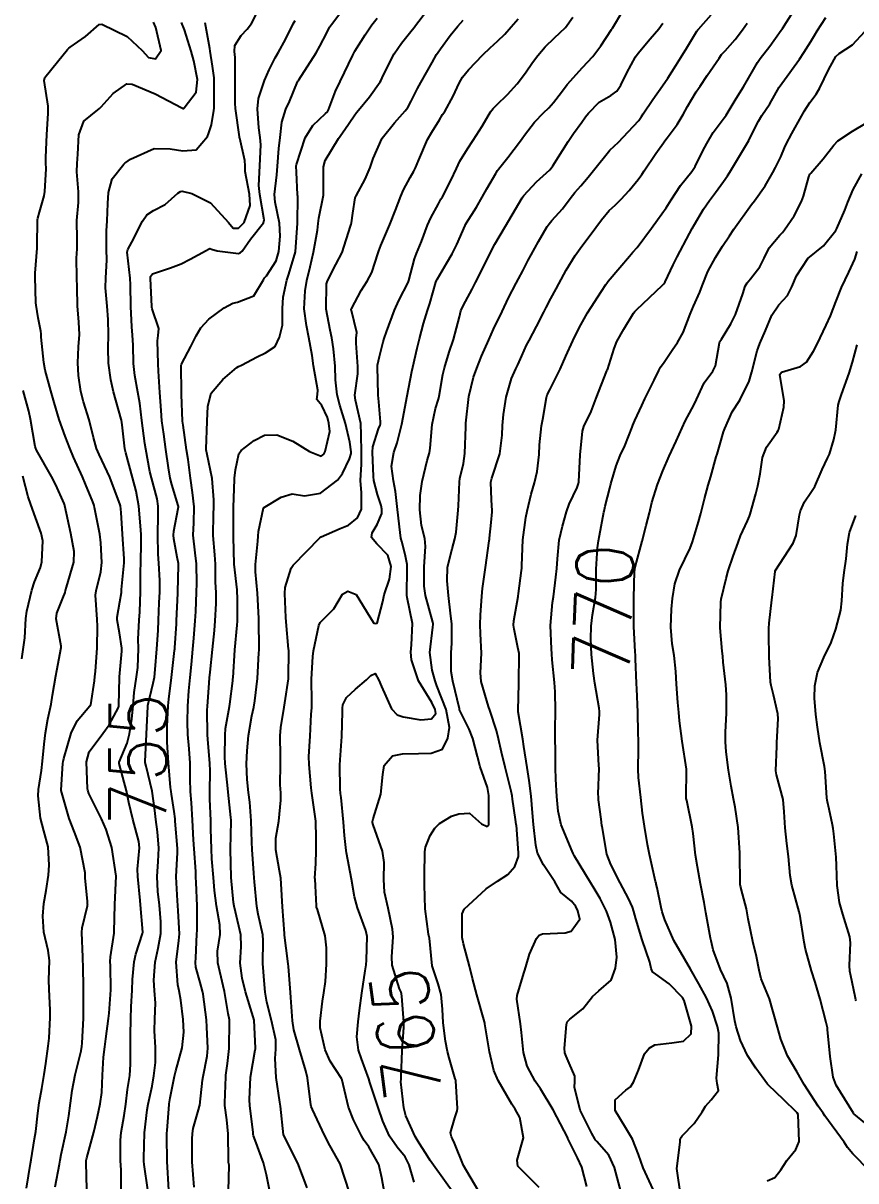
# Model space of a CAD drawing. Header units: metres. Extents: x 318500 to 325275, y 7408834 to 7428799.
# Drawn here: x 322863 to 322921.5, y 7421681.5 to 7421762.8 of the extents above; entities that cross this region are included whole.
import ezdxf
from ezdxf.enums import TextEntityAlignment as Align

# ---------------------------------------------------------------- set-up
doc = ezdxf.new("R2010")
doc.units = ezdxf.units.M
doc.header["$MEASUREMENT"] = 0
for name, color, linetype in [('Cotas', 45, 'Continuous'), ('Curvas de Nivel 1m', 11, 'Continuous'), ('Curvas de Nivel 5m', 15, 'Continuous'), ('Vias Primárias', 230, 'Continuous')]:
    doc.layers.add(name, color=color, linetype=linetype)
doc.styles.add('Style-STANDARD', font='STANDARD.shx')

msp = doc.modelspace()

# ---------------------------------------------------------------- linework, layer by layer
at = {"layer": 'Curvas de Nivel 1m', "flags": 128}
for points, elevation in [([(322874.994, 7421681.053), (322874.845, 7421682.826), (322874.855, 7421684.415), (322874.874, 7421684.826), (322874.926, 7421685.175), (322875.295, 7421686.485), (322875.37, 7421686.748), (322875.38, 7421686.819), (322875.583, 7421688.561), (322875.623, 7421688.817), (322875.915, 7421690.244), (322875.961, 7421690.814), (322875.892, 7421692.295), (322875.848, 7421692.815), (322875.626, 7421694.599), (322875.584, 7421694.818), (322875.416, 7421695.434), (322875.112, 7421696.51), (322875.077, 7421696.825), (322875.098, 7421697.162), (322875.188, 7421698.824), (322875.193, 7421699.096), (322875.206, 7421700.824), (322875.132, 7421702.451), (322875.119, 7421702.826), (322875.107, 7421703.235), (322874.98, 7421704.828), (322874.934, 7421705.444), (322874.87, 7421706.831), (322874.801, 7421708.05), (322874.735, 7421708.833), (322874.702, 7421709.735), (322874.706, 7421710.834), (322874.637, 7421711.837), (322874.552, 7421712.836), (322874.517, 7421713.702), (322874.541, 7421714.837), (322874.615, 7421715.907), (322874.699, 7421716.84), (322874.795, 7421717.754), (322874.903, 7421718.838), (322874.967, 7421719.602), (322875.061, 7421720.837), (322875.101, 7421721.496), (322875.152, 7421722.836), (322875.171, 7421723.451), (322875.145, 7421724.837), (322875.05, 7421725.599), (322874.926, 7421726.839), (322874.979, 7421727.702), (322875.001, 7421728.839), (322874.88, 7421729.83), (322874.745, 7421730.841), (322874.575, 7421732.169), (322874.459, 7421732.845), (322874.21, 7421734.573), (322874.183, 7421734.848), (322874.092, 7421736.715), (322874.09, 7421736.849), (322874.083, 7421738.755), (322874.107, 7421738.849), (322874.76, 7421740.091), (322875.14, 7421740.839), (322875.458, 7421741.403), (322876.032, 7421742.006), (322877.088, 7421742.814), (322877.702, 7421743.148), (322878.046, 7421743.211), (322879.188, 7421743.648), (322879.854, 7421744.773), (322879.938, 7421744.906), (322880.074, 7421745.058), (322880.74, 7421746.114), (322880.932, 7421746.762), (322881.031, 7421747.841), (322880.985, 7421748.761), (322880.676, 7421750.231), (322880.627, 7421750.765), (322880.786, 7421752.148), (322880.833, 7421752.763), (322880.948, 7421754.006), (322881.022, 7421754.762), (322881.138, 7421755.839), (322881.434, 7421756.758), (322881.686, 7421757.307), (322882.259, 7421758.684), (322882.281, 7421758.729), (322882.292, 7421758.75), (322882.339, 7421758.827), (322883.554, 7421760.731), (322883.821, 7421761.193), (322884.301, 7421762.128), (322884.504, 7421762.52), (322884.634, 7421762.715), (322885.355, 7421763.674)], 758), ([(322890.444, 7421681.41), (322890.102, 7421682.627), (322889.808, 7421683.184), (322889.262, 7421683.87), (322888.712, 7421684.646), (322888.253, 7421685.683), (322887.927, 7421686.654), (322887.326, 7421688.416), (322887.249, 7421688.661), (322886.749, 7421690.074), (322886.531, 7421690.672), (322886.425, 7421691.613), (322886.511, 7421692.673), (322886.599, 7421693.465), (322886.762, 7421694.67), (322887.014, 7421696.254), (322887.076, 7421696.665), (322887.106, 7421696.994), (322887.133, 7421698.665), (322887.051, 7421699.081), (322886.468, 7421700.675), (322886.26, 7421701.441), (322886.04, 7421702.682), (322885.685, 7421704.54), (322885.659, 7421704.689), (322885.556, 7421705.755), (322885.473, 7421706.691), (322885.315, 7421708.422), (322885.281, 7421708.695), (322885.25, 7421709.04), (322885.224, 7421710.696), (322885.245, 7421711.077), (322885.367, 7421712.694), (322885.419, 7421714.445), (322885.412, 7421714.694), (322885.428, 7421714.94), (322885.681, 7421715.433), (322886.335, 7421716.039), (322887.094, 7421716.676), (322887.397, 7421716.981), (322887.707, 7421717.121), (322887.965, 7421716.666), (322888.139, 7421716.218), (322888.86, 7421714.652), (322889.253, 7421714.234), (322889.664, 7421714.082), (322890.919, 7421713.878), (322891.663, 7421713.95), (322891.958, 7421714.316), (322891.925, 7421714.607), (322891.677, 7421715.096), (322890.738, 7421716.624), (322890.259, 7421718.095), (322890.202, 7421718.633), (322890.247, 7421719.144), (322890.338, 7421720.631), (322889.948, 7421722.467), (322889.922, 7421722.638), (322889.946, 7421724.5), (322889.954, 7421724.638), (322889.948, 7421724.775), (322889.818, 7421725.486), (322889.578, 7421726.394), (322889.506, 7421726.645), (322889.459, 7421727.023), (322889.285, 7421728.649), (322889.124, 7421729.903), (322888.984, 7421730.653), (322888.853, 7421731.698), (322889.021, 7421732.653), (322889.249, 7421733.321), (322889.587, 7421734.645), (322889.96, 7421736.64), (322890.292, 7421738.329), (322890.354, 7421738.635), (322890.665, 7421739.975), (322890.829, 7421740.628), (322891.108, 7421741.701), (322891.392, 7421742.62), (322891.548, 7421743.117), (322891.972, 7421744.611), (322891.996, 7421744.686), (322892.074, 7421744.847), (322892.728, 7421745.966), (322893.103, 7421746.6), (322893.439, 7421747.264), (322894.017, 7421748.591), (322894.051, 7421748.661), (322894.123, 7421748.775), (322894.827, 7421749.892), (322895.228, 7421750.574), (322895.559, 7421751.169), (322896.175, 7421752.25), (322896.293, 7421752.444), (322896.373, 7421752.557), (322897.021, 7421753.38), (322897.919, 7421754.534), (322898.037, 7421754.698), (322898.206, 7421754.943), (322898.889, 7421755.854), (322899.527, 7421756.517), (322899.894, 7421756.854), (322900.241, 7421757.229), (322900.787, 7421757.967), (322901.185, 7421758.496), (322902.272, 7421759.692), (322902.994, 7421760.469), (322903.548, 7421761.204), (322904.309, 7421762.352), (322904.345, 7421762.414), (322904.371, 7421762.449), (322905.101, 7421763.676)], 764), ([(322865.222, 7421681.081), (322865.522, 7421682.68), (322865.571, 7421682.955), (322865.651, 7421683.351), (322865.997, 7421684.949), (322866.176, 7421686.057), (322866.295, 7421686.945), (322866.418, 7421687.839), (322866.622, 7421688.941), (322867.047, 7421690.634), (322867.104, 7421690.934), (322867.122, 7421691.164), (322867.222, 7421692.932), (322867.225, 7421693.09), (322867.22, 7421694.933), (322867.191, 7421696.697), (322867.182, 7421696.934), (322867.167, 7421697.201), (322867.097, 7421698.935), (322867.129, 7421699.272), (322867.488, 7421700.808), (322867.508, 7421700.911), (322867.51, 7421700.93), (322867.509, 7421700.949), (322867.492, 7421701.15), (322867.335, 7421702.759), (322867.332, 7421702.933), (322867.325, 7421703.12), (322866.987, 7421704.938), (322866.592, 7421705.986), (322866.206, 7421706.95), (322865.646, 7421708.902), (322865.641, 7421708.959), (322865.763, 7421710.812), (322865.783, 7421710.958), (322865.834, 7421711.168), (322866.359, 7421712.949), (322866.781, 7421713.815), (322867.669, 7421714.849), (322867.708, 7421714.891), (322867.724, 7421714.929), (322867.995, 7421716.626), (322868.025, 7421716.925), (322868.055, 7421717.277), (322868.178, 7421718.923), (322868.204, 7421720.463), (322868.175, 7421720.924), (322868.069, 7421722.632), (322868.102, 7421722.927), (322868.442, 7421724.275), (322868.514, 7421724.923), (322868.443, 7421726.301), (322868.356, 7421726.925), (322867.99, 7421728.797), (322867.958, 7421728.929), (322867.863, 7421729.196), (322867.36, 7421730.422), (322867.148, 7421730.941), (322866.524, 7421732.327), (322866.249, 7421732.955), (322865.923, 7421733.806), (322865.51, 7421734.966), (322865.146, 7421736.166), (322864.923, 7421736.976), (322864.535, 7421738.428), (322864.433, 7421738.983), (322864.254, 7421740.749), (322864.238, 7421740.987), (322864.212, 7421741.177), (322864.031, 7421742.107), (322863.887, 7421742.992), (322863.867, 7421743.168), (322863.817, 7421744.993), (322863.822, 7421745.244), (322863.953, 7421746.991), (322863.961, 7421747.132), (322863.984, 7421748.991), (322864.002, 7421749.111), (322864.128, 7421749.534), (322864.457, 7421750.674), (322864.511, 7421750.985), (322864.59, 7421752.567), (322864.575, 7421752.984), (322864.571, 7421753.371), (322864.647, 7421754.983), (322864.746, 7421756.458), (322864.732, 7421756.982), (322864.46, 7421758.784), (322864.494, 7421758.986), (322865.396, 7421760.098), (322866.089, 7421760.963), (322866.192, 7421761.051), (322866.282, 7421761.108), (322867.369, 7421761.869), (322868.307, 7421762.72), (322868.5, 7421762.735), (322870.294, 7421761.868), (322871.337, 7421760.894), (322871.775, 7421760.388), (322872.274, 7421760.288), (322872.671, 7421760.874), (322872.304, 7421762.51), (322872.135, 7421762.883)], 753), ([(322867.457, 7421680.926), (322867.413, 7421682.762), (322867.412, 7421682.928), (322867.446, 7421683.121), (322867.935, 7421684.92), (322868.189, 7421686.014), (322868.397, 7421686.914), (322868.515, 7421687.709), (322868.547, 7421688.912), (322868.623, 7421690.191), (322868.714, 7421690.91), (322868.794, 7421691.473), (322868.964, 7421692.906), (322869.012, 7421693.28), (322869.133, 7421694.904), (322869.112, 7421696.59), (322869.098, 7421696.905), (322869.114, 7421697.225), (322869.369, 7421698.901), (322869.378, 7421698.984), (322869.429, 7421700.901), (322869.51, 7421702.9), (322869.21, 7421704.905), (322868.814, 7421706.167), (322868.471, 7421706.916), (322868.178, 7421707.53), (322867.587, 7421708.714), (322867.51, 7421708.931), (322867.496, 7421709.027), (322867.437, 7421710.933), (322867.627, 7421711.624), (322868.577, 7421712.916), (322869.031, 7421713.528), (322869.668, 7421714.739), (322869.706, 7421714.863), (322869.71, 7421714.9), (322869.744, 7421716.855), (322869.746, 7421716.9), (322869.908, 7421718.709), (322869.905, 7421718.898), (322869.736, 7421719.993), (322869.575, 7421720.903), (322869.574, 7421721.081), (322869.769, 7421722.171), (322869.88, 7421722.807), (322869.887, 7421722.908), (322869.893, 7421723.02), (322870.073, 7421724.906), (322870.076, 7421725.178), (322869.951, 7421726.908), (322869.853, 7421728.443), (322869.815, 7421728.91), (322869.799, 7421728.972), (322869.066, 7421730.918), (322868.312, 7421732.518), (322868.136, 7421732.928), (322867.922, 7421733.709), (322867.606, 7421734.935), (322867.223, 7421736.211), (322867.033, 7421736.944), (322866.866, 7421738.057), (322866.824, 7421738.947), (322866.875, 7421740.079), (322866.927, 7421740.946), (322866.891, 7421741.81), (322866.795, 7421742.949), (322866.765, 7421744.243), (322866.741, 7421744.95), (322866.733, 7421746.308), (322866.768, 7421746.95), (322866.769, 7421747.612), (322866.76, 7421748.95), (322866.872, 7421750.216), (322866.867, 7421750.949), (322866.755, 7421752.367), (322866.768, 7421752.951), (322866.829, 7421753.593), (322866.901, 7421754.949), (322867.244, 7421755.915), (322868.227, 7421756.725), (322868.351, 7421756.806), (322868.458, 7421756.928), (322869.295, 7421757.869), (322870.254, 7421758.537), (322870.639, 7421758.519), (322872.244, 7421757.834), (322874.136, 7421756.851), (322874.229, 7421756.809), (322874.26, 7421756.819), (322874.293, 7421756.849), (322875.136, 7421757.952), (322875.233, 7421758.84), (322874.96, 7421760.156), (322874.781, 7421760.845), (322874.302, 7421762.341), (322874.094, 7421762.853)], 754), ([(322871.747, 7421680.872), (322871.486, 7421682.637), (322871.461, 7421682.877), (322871.457, 7421683.082), (322871.502, 7421684.877), (322871.687, 7421686.481), (322871.759, 7421686.873), (322872.03, 7421688.159), (322872.167, 7421688.867), (322872.279, 7421689.806), (322872.267, 7421690.866), (322872.2, 7421692.035), (322872.233, 7421692.867), (322872.284, 7421693.979), (322872.206, 7421694.868), (322872.149, 7421695.601), (322872.261, 7421696.868), (322872.461, 7421697.849), (322872.643, 7421698.862), (322872.654, 7421699.681), (322872.545, 7421700.864), (322872.447, 7421701.813), (322872.399, 7421702.867), (322872.473, 7421703.918), (322872.515, 7421704.865), (322872.408, 7421706.016), (322872.289, 7421706.869), (322872.222, 7421707.515), (322872.037, 7421708.873), (322871.616, 7421710.632), (322871.55, 7421710.881), (322871.548, 7421710.954), (322871.64, 7421712.88), (322871.726, 7421714.822), (322871.736, 7421714.879), (322872.122, 7421716.445), (322872.195, 7421716.873), (322872.249, 7421717.415), (322872.363, 7421718.87), (322872.452, 7421720.157), (322872.49, 7421720.869), (322872.541, 7421722.096), (322872.57, 7421722.868), (322872.576, 7421723.656), (322872.505, 7421724.869), (322872.455, 7421725.516), (322872.428, 7421726.871), (322872.462, 7421728.26), (322872.467, 7421728.871), (322872.386, 7421729.393), (322871.99, 7421730.878), (322871.887, 7421731.324), (322871.592, 7421732.885), (322871.525, 7421733.277), (322871.32, 7421734.889), (322871.171, 7421736.111), (322871.036, 7421736.894), (322870.814, 7421738.061), (322870.735, 7421738.899), (322870.717, 7421740.192), (322870.665, 7421740.9), (322870.609, 7421741.484), (322870.536, 7421742.903), (322870.529, 7421744.437), (322870.499, 7421744.904), (322870.294, 7421746.71), (322870.323, 7421746.907), (322870.624, 7421747.421), (322871.362, 7421748.891), (322871.663, 7421749.351), (322872.132, 7421749.647), (322872.944, 7421750.062), (322873.852, 7421750.854), (322874.02, 7421750.984), (322874.152, 7421750.999), (322874.835, 7421750.843), (322876.14, 7421750.187), (322877.398, 7421748.811), (322877.726, 7421748.415), (322878.116, 7421748.417), (322878.5, 7421748.794), (322878.929, 7421749.997), (322878.884, 7421750.789), (322878.585, 7421752.382), (322878.565, 7421752.794), (322878.554, 7421753.165), (322878.199, 7421754.728), (322878.181, 7421754.781), (322878.179, 7421754.8), (322878.179, 7421754.821), (322877.885, 7421756.805), (322877.864, 7421757.177), (322877.881, 7421758.806), (322877.867, 7421760.397), (322877.828, 7421760.807), (322877.852, 7421761.241), (322878.297, 7421761.935), (322878.714, 7421762.384), (322879.01, 7421762.789), (322879.468, 7421763.638)], 756), ([(322873.205, 7421680.85), (322873.085, 7421682.852), (322873.06, 7421684.645), (322873.066, 7421684.853), (322873.083, 7421685.042), (322873.23, 7421686.851), (322873.24, 7421686.912), (322873.307, 7421687.334), (322873.559, 7421688.614), (322873.611, 7421688.846), (322873.714, 7421689.225), (322874.141, 7421690.838), (322874.257, 7421691.946), (322874.207, 7421692.838), (322874.044, 7421694.197), (322873.936, 7421694.842), (322873.847, 7421695.276), (322873.716, 7421696.846), (322873.923, 7421698.373), (322873.958, 7421698.843), (322873.857, 7421700.472), (322873.844, 7421700.845), (322873.82, 7421701.172), (322873.722, 7421702.847), (322873.831, 7421704.551), (322873.829, 7421704.846), (322873.658, 7421706.759), (322873.655, 7421706.849), (322873.647, 7421706.925), (322873.576, 7421707.427), (322873.397, 7421708.661), (322873.364, 7421708.853), (322873.324, 7421709.124), (322873.178, 7421710.857), (322873.089, 7421712.313), (322873.088, 7421712.858), (322873.104, 7421713.402), (322873.158, 7421714.858), (322873.207, 7421715.327), (322873.397, 7421716.855), (322873.621, 7421718.754), (322873.631, 7421718.851), (322873.636, 7421718.936), (322873.746, 7421720.615), (322873.761, 7421720.839), (322873.855, 7421722.773), (322873.855, 7421722.849), (322873.9, 7421724.748), (322873.894, 7421724.849), (322873.807, 7421725.295), (322873.551, 7421726.579), (322873.532, 7421726.854), (322873.553, 7421727.136), (322873.858, 7421728.719), (322873.88, 7421728.83), (322873.88, 7421728.85), (322873.861, 7421728.926), (322873.426, 7421730.408), (322873.309, 7421730.859), (322873.184, 7421731.567), (322873.005, 7421732.864), (322872.851, 7421733.941), (322872.729, 7421734.868), (322872.667, 7421735.589), (322872.577, 7421736.871), (322872.493, 7421738.362), (322872.462, 7421738.873), (322872.406, 7421740.483), (322872.457, 7421740.873), (322872.518, 7421741.366), (322872.039, 7421742.734), (322872.013, 7421742.853), (322872.01, 7421742.88), (322872.01, 7421742.911), (322871.919, 7421744.882), (322871.935, 7421745.019), (322872.075, 7421745.204), (322873.333, 7421745.609), (322874.086, 7421745.903), (322874.708, 7421746.227), (322875.828, 7421746.833), (322875.991, 7421746.941), (322876.101, 7421746.974), (322876.211, 7421746.938), (322876.615, 7421746.822), (322878.097, 7421746.616), (322878.224, 7421746.672), (322878.36, 7421746.796), (322878.957, 7421747.636), (322879.867, 7421748.774), (322879.91, 7421748.986), (322879.608, 7421750.778), (322879.538, 7421751.4), (322879.599, 7421752.779), (322879.672, 7421754.255), (322879.627, 7421754.779), (322879.527, 7421755.463), (322879.446, 7421756.782), (322879.517, 7421757.505), (322879.936, 7421758.775), (322880.268, 7421759.524), (322880.68, 7421760.362), (322880.906, 7421760.764), (322881.403, 7421761.649), (322881.949, 7421762.754), (322882.077, 7421762.989)], 757), ([(322877.41, 7421680.797), (322877.443, 7421682.601), (322877.414, 7421682.798), (322877.402, 7421682.949), (322877.379, 7421684.798), (322877.285, 7421685.786), (322877.143, 7421686.802), (322877.136, 7421686.968), (322877.213, 7421688.801), (322877.221, 7421688.911), (322877.34, 7421689.751), (322877.439, 7421690.799), (322877.471, 7421692.706), (322877.462, 7421692.799), (322877.387, 7421693.261), (322877.114, 7421694.803), (322877.018, 7421695.2), (322876.648, 7421696.808), (322876.631, 7421697.619), (322876.815, 7421698.806), (322876.797, 7421699.48), (322876.563, 7421700.809), (322876.427, 7421701.884), (322876.348, 7421702.812), (322876.239, 7421704.103), (322876.207, 7421704.813), (322876.171, 7421706.204), (322876.158, 7421706.814), (322876.095, 7421708.304), (322876.085, 7421708.815), (322876.126, 7421710.301), (322876.103, 7421710.815), (322875.95, 7421712.512), (322875.934, 7421712.817), (322875.909, 7421714.577), (322875.92, 7421714.817), (322876.045, 7421716.475), (322876.07, 7421716.824), (322876.106, 7421717.226), (322876.271, 7421718.822), (322876.413, 7421720.147), (322876.472, 7421720.819), (322876.536, 7421722.051), (322876.527, 7421722.819), (322876.501, 7421723.533), (322876.492, 7421724.82), (322876.453, 7421725.463), (322876.335, 7421726.822), (322876.351, 7421728.324), (322876.372, 7421728.822), (322876.373, 7421729.331), (322876.248, 7421730.824), (322875.905, 7421732.512), (322875.83, 7421732.831), (322875.823, 7421732.919), (322875.902, 7421734.83), (322875.907, 7421734.863), (322875.951, 7421735.911), (322876.19, 7421736.827), (322877.003, 7421737.787), (322877.987, 7421738.612), (322878.097, 7421738.69), (322878.31, 7421738.795), (322879.418, 7421739.359), (322880.003, 7421739.647), (322880.669, 7421740.105), (322880.992, 7421740.76), (322881.188, 7421741.599), (322881.207, 7421742.758), (322881.242, 7421743.568), (322881.509, 7421744.756), (322881.646, 7421745.185), (322882.1, 7421746.75), (322882.246, 7421748.748), (322882.267, 7421750.629), (322882.261, 7421750.748), (322882.174, 7421752.34), (322882.157, 7421752.75), (322882.155, 7421752.775), (322882.181, 7421752.875), (322882.796, 7421754.741), (322883.319, 7421755.627), (322884.226, 7421756.458), (322884.361, 7421756.585), (322884.431, 7421756.717), (322884.929, 7421758.03), (322885.242, 7421758.705), (322886.14, 7421760.553), (322886.204, 7421760.691), (322886.229, 7421760.743), (322886.282, 7421760.826), (322887.002, 7421761.981), (322887.475, 7421762.678), (322887.841, 7421763.151)], 759), ([(322882.934, 7421681.014), (322882.274, 7421682.73), (322881.27, 7421684.74), (322881.053, 7421686.744), (322881.013, 7421687.035), (322880.76, 7421688.749), (322880.69, 7421690.096), (322880.732, 7421690.749), (322880.716, 7421691.393), (322880.432, 7421692.754), (322880.106, 7421694.053), (322879.989, 7421694.761), (322879.933, 7421695.28), (322879.804, 7421696.764), (322879.845, 7421698.373), (322879.815, 7421698.765), (322879.482, 7421700.235), (322879.385, 7421700.772), (322879.222, 7421702.489), (322879.205, 7421702.775), (322879.181, 7421703.109), (322879.06, 7421704.777), (322879.041, 7421705.284), (322878.996, 7421706.779), (322878.896, 7421708.093), (322878.81, 7421708.782), (322878.704, 7421709.683), (322878.673, 7421710.784), (322878.712, 7421711.705), (322878.812, 7421712.783), (322879.051, 7421714.166), (322879.171, 7421714.777), (322879.251, 7421715.202), (322879.449, 7421716.774), (322879.538, 7421718.593), (322879.55, 7421718.773), (322879.553, 7421718.942), (322879.541, 7421720.773), (322879.537, 7421720.99), (322879.449, 7421722.775), (322879.298, 7421724.281), (322879.293, 7421724.778), (322879.474, 7421726.424), (322879.497, 7421726.775), (322879.515, 7421727.095), (322879.86, 7421728.77), (322881.102, 7421729.523), (322881.87, 7421729.756), (322882.736, 7421729.604), (322883.871, 7421729.784), (322885.057, 7421730.702), (322885.407, 7421731.177), (322885.903, 7421732.203), (322886.011, 7421732.586), (322886.012, 7421732.689), (322885.92, 7421733.376), (322885.627, 7421734.695), (322885.233, 7421735.981), (322885.036, 7421736.704), (322884.92, 7421737.762), (322884.905, 7421738.706), (322884.781, 7421739.936), (322884.656, 7421740.71), (322884.549, 7421741.236), (322884.274, 7421742.716), (322884.288, 7421744.495), (322884.347, 7421744.716), (322884.946, 7421745.848), (322885.379, 7421746.701), (322885.97, 7421748.544), (322886.013, 7421748.692), (322886.033, 7421748.78), (322886.131, 7421749.452), (322886.309, 7421750.527), (322886.373, 7421750.688), (322887.011, 7421751.838), (322887.355, 7421752.678), (322887.568, 7421753.294), (322888.168, 7421754.67), (322888.181, 7421754.689), (322888.201, 7421754.715), (322889.068, 7421755.807), (322889.808, 7421756.646), (322889.992, 7421756.886), (322890.24, 7421757.325), (322890.682, 7421758.205), (322890.909, 7421758.63), (322891.707, 7421760.051), (322892.024, 7421760.614), (322892.126, 7421760.769), (322892.286, 7421760.998), (322892.973, 7421761.93), (322893.522, 7421762.598), (322893.897, 7421763.014)], 761), ([(322885.891, 7421680.68), (322885.25, 7421682.69), (322884.532, 7421683.971), (322884.155, 7421684.707), (322883.297, 7421686.517), (322883.22, 7421686.721), (322883.195, 7421686.827), (322882.949, 7421688.724), (322882.838, 7421689.222), (322882.386, 7421690.73), (322882, 7421692.104), (322881.887, 7421692.735), (322881.77, 7421694.37), (322881.751, 7421694.737), (322881.609, 7421696.557), (322881.591, 7421696.738), (322881.447, 7421697.847), (322881.345, 7421698.742), (322881.329, 7421698.875), (322881.194, 7421700.744), (322881.109, 7421702.348), (322881.08, 7421702.746), (322880.994, 7421703.272), (322880.733, 7421704.752), (322880.73, 7421705.575), (322880.936, 7421706.75), (322881.082, 7421708.245), (322881.067, 7421708.748), (322881.042, 7421709.304), (322881.064, 7421710.756), (322881.058, 7421711.326), (322881.029, 7421712.756), (322881.08, 7421713.332), (322881.315, 7421714.754), (322881.365, 7421715.062), (322881.611, 7421716.751), (322881.613, 7421716.838), (322881.632, 7421718.751), (322881.627, 7421718.846), (322881.46, 7421720.753), (322881.439, 7421721.069), (322881.352, 7421722.754), (322881.374, 7421723.165), (322881.798, 7421724.523), (322881.938, 7421724.748), (322883.829, 7421726.668), (322883.902, 7421726.719), (322885.235, 7421727.303), (322885.843, 7421727.542), (322886.472, 7421728.062), (322886.743, 7421728.681), (322886.743, 7421729.809), (322886.684, 7421730.682), (322886.75, 7421731.829), (322886.754, 7421732.682), (322886.717, 7421733.893), (322886.687, 7421734.683), (322886.32, 7421736.323), (322886.279, 7421736.687), (322886.484, 7421738.183), (322886.49, 7421738.685), (322886.36, 7421740.341), (322886.378, 7421740.686), (322886.407, 7421741.069), (322886.039, 7421742.619), (322886.024, 7421742.675), (322886.024, 7421742.69), (322886.024, 7421742.707), (322886.041, 7421742.752), (322886.719, 7421744.025), (322887.143, 7421744.679), (322887.475, 7421745.281), (322887.916, 7421746.672), (322887.958, 7421746.815), (322888.105, 7421747.188), (322888.728, 7421748.661), (322889.128, 7421749.662), (322889.509, 7421750.65), (322889.704, 7421751.099), (322890.17, 7421751.968), (322890.413, 7421752.4), (322890.531, 7421752.635), (322890.768, 7421753.214), (322891.382, 7421754.622), (322891.686, 7421755.14), (322892.221, 7421756.012), (322892.446, 7421756.388), (322892.589, 7421756.606), (322893.178, 7421757.669), (322893.601, 7421758.597), (322893.841, 7421759.018), (322894.269, 7421759.529), (322895.277, 7421760.575), (322895.78, 7421761.075), (322896.295, 7421761.537), (322896.816, 7421762.038), (322897.252, 7421762.546), (322897.754, 7421763.103)], 762), ([(322888.354, 7421680.649), (322888.178, 7421681.709), (322887.974, 7421682.653), (322887.262, 7421683.881), (322886.939, 7421684.337), (322886.748, 7421684.668), (322886.186, 7421685.777), (322885.827, 7421686.682), (322885.358, 7421688.661), (322885.347, 7421688.69), (322884.534, 7421689.894), (322884.183, 7421690.708), (322883.85, 7421692.235), (322883.831, 7421692.713), (322884, 7421694.112), (322884.094, 7421694.71), (322884.212, 7421695.502), (322884.284, 7421696.707), (322884.296, 7421697.859), (322884.195, 7421698.709), (322883.644, 7421700.561), (322883.593, 7421700.718), (322883.58, 7421700.808), (322883.505, 7421702.228), (322883.479, 7421702.72), (322883.476, 7421702.754), (322883.526, 7421703.791), (322883.564, 7421704.695), (322883.565, 7421704.72), (322883.553, 7421705.62), (322883.547, 7421706.72), (322883.54, 7421706.75), (322883.255, 7421708.723), (322883.213, 7421709.109), (322883.062, 7421710.728), (322883.05, 7421711.308), (322883.141, 7421712.728), (322883.216, 7421714.277), (322883.255, 7421714.726), (322883.264, 7421715.138), (322883.232, 7421716.727), (322883.317, 7421718.32), (322883.375, 7421718.725), (322883.748, 7421720.509), (322883.842, 7421720.719), (322884.791, 7421721.679), (322885.416, 7421722.695), (322885.782, 7421722.92), (322886.363, 7421722.684), (322887.328, 7421721.103), (322887.609, 7421720.671), (322887.75, 7421720.637), (322887.85, 7421720.669), (322888.24, 7421722.196), (322888.337, 7421722.662), (322888.709, 7421723.744), (322888.832, 7421724.655), (322888.593, 7421725.434), (322887.826, 7421726.235), (322887.442, 7421726.674), (322887.502, 7421727.006), (322887.844, 7421727.584), (322888.165, 7421728.356), (322888.181, 7421728.665), (322888.128, 7421728.931), (322887.87, 7421729.697), (322887.609, 7421730.673), (322887.582, 7421730.976), (322887.52, 7421732.674), (322887.542, 7421733.048), (322887.935, 7421734.311), (322888.045, 7421734.562), (322888.076, 7421734.668), (322888.088, 7421734.815), (322887.955, 7421736.209), (322887.916, 7421736.67), (322887.914, 7421736.718), (322887.877, 7421738.671), (322887.88, 7421738.783), (322888.001, 7421739.398), (322888.264, 7421740.419), (322888.34, 7421740.665), (322888.498, 7421741.136), (322889.059, 7421742.655), (322889.365, 7421743.335), (322890.041, 7421744.64), (322890.048, 7421744.662), (322890.071, 7421744.739), (322890.469, 7421746.26), (322890.599, 7421746.633), (322890.948, 7421747.467), (322891.379, 7421748.621), (322891.607, 7421749.139), (322892.143, 7421750.113), (322892.325, 7421750.431), (322892.424, 7421750.607), (322893.016, 7421751.753), (322893.408, 7421752.598), (322893.66, 7421753.12), (322894.194, 7421753.966), (322894.597, 7421754.584), (322895.213, 7421755.577), (322895.816, 7421756.566), (322895.991, 7421756.807), (322896.237, 7421757.048), (322897.006, 7421757.792), (322897.677, 7421758.539), (322898.268, 7421759.326), (322898.764, 7421760.036), (322899.12, 7421760.522), (322899.655, 7421761.151), (322900.299, 7421761.772), (322900.683, 7421762.125), (322901.07, 7421762.499), (322901.594, 7421763.218)], 763), ([(322894.911, 7421680.877), (322893.915, 7421682.573), (322893.266, 7421684.144), (322893.14, 7421684.453), (322893.073, 7421684.583), (322892.993, 7421684.865), (322893.29, 7421685.924), (322893.46, 7421686.416), (322893.487, 7421686.578), (322893.377, 7421688.532), (322893.364, 7421688.58), (322893.331, 7421688.67), (322892.892, 7421690.133), (322892.779, 7421690.589), (322892.644, 7421691.307), (322892.493, 7421692.593), (322892.426, 7421693.563), (322892.335, 7421694.596), (322892.141, 7421695.327), (322891.711, 7421696.607), (322891.517, 7421698.552), (322891.509, 7421698.61), (322891.463, 7421698.831), (322891.209, 7421700.614), (322891.173, 7421702.281), (322891.175, 7421702.615), (322891.179, 7421702.951), (322891.205, 7421704.615), (322891.233, 7421704.926), (322891.557, 7421705.75), (322891.901, 7421706.271), (322892.231, 7421706.603), (322893.069, 7421707.101), (322893.577, 7421707.276), (322894.329, 7421707.33), (322895.184, 7421706.566), (322895.567, 7421706.383), (322895.674, 7421706.453), (322895.685, 7421706.558), (322895.683, 7421706.67), (322895.699, 7421708.558), (322895.598, 7421709.126), (322895.084, 7421710.568), (322894.896, 7421711.306), (322894.56, 7421712.576), (322894.302, 7421713.226), (322893.669, 7421714.486), (322893.629, 7421714.59), (322893.618, 7421714.644), (322893.151, 7421716.595), (322893.035, 7421717.272), (322893.036, 7421718.597), (322893.101, 7421719.232), (322893.095, 7421720.597), (322892.994, 7421721.365), (322892.849, 7421722.599), (322892.752, 7421723.644), (322892.785, 7421724.6), (322893.113, 7421725.887), (322893.312, 7421726.595), (322893.383, 7421727.048), (322893.525, 7421728.593), (322893.547, 7421728.911), (322893.628, 7421730.593), (322893.662, 7421730.823), (322893.903, 7421731.88), (322894.002, 7421732.589), (322894.067, 7421734.459), (322894.064, 7421734.588), (322894.071, 7421734.717), (322894.278, 7421736.585), (322894.618, 7421737.943), (322894.835, 7421738.577), (322895.169, 7421739.407), (322895.683, 7421740.565), (322896.027, 7421741.301), (322896.623, 7421742.551), (322897.08, 7421743.519), (322897.606, 7421744.537), (322897.771, 7421744.838), (322898.083, 7421745.419), (322898.463, 7421746.158), (322898.654, 7421746.524), (322899.167, 7421747.462), (322899.793, 7421748.513), (322899.927, 7421748.708), (322900.126, 7421748.941), (322900.864, 7421749.774), (322901.407, 7421750.491), (322901.738, 7421750.905), (322902.163, 7421751.371), (322902.669, 7421751.976), (322903.034, 7421752.467), (322904.194, 7421753.894), (322904.483, 7421754.162), (322904.803, 7421754.444), (322905.488, 7421755.16), (322906.223, 7421755.972), (322906.416, 7421756.238), (322906.537, 7421756.425), (322907.208, 7421757.453), (322907.897, 7421758.405), (322908.265, 7421758.934), (322908.828, 7421759.841), (322909.177, 7421760.391), (322909.608, 7421761.069), (322910.308, 7421762.243), (322910.364, 7421762.325), (322910.411, 7421762.378), (322911.304, 7421763.386)], 766), ([(322902.584, 7421681.105), (322902.231, 7421682.465), (322901.907, 7421683.12), (322901.27, 7421684.433), (322901.249, 7421684.48), (322901.233, 7421684.517), (322900.203, 7421686.491), (322899.322, 7421687.95), (322898.942, 7421688.506), (322898.385, 7421689.564), (322898.117, 7421690.522), (322897.973, 7421691.922), (322897.921, 7421692.525), (322897.665, 7421694.268), (322897.671, 7421694.527), (322898.086, 7421695.86), (322898.282, 7421696.521), (322898.539, 7421697.423), (322899.035, 7421698.514), (322899.233, 7421698.743), (322899.465, 7421698.841), (322901.046, 7421698.907), (322901.468, 7421699.033), (322902.075, 7421699.877), (322901.95, 7421700.473), (322901.795, 7421700.777), (322901.497, 7421701.151), (322900.756, 7421701.745), (322900.317, 7421702.498), (322899.528, 7421703.684), (322899.103, 7421704.514), (322898.988, 7421705.076), (322898.833, 7421706.517), (322898.763, 7421707.334), (322898.654, 7421708.519), (322898.513, 7421709.614), (322898.382, 7421710.522), (322898.158, 7421712.009), (322898.081, 7421712.526), (322897.757, 7421714.442), (322897.748, 7421714.529), (322897.797, 7421716.43), (322897.8, 7421716.529), (322897.823, 7421718.434), (322897.816, 7421718.529), (322897.734, 7421718.957), (322897.466, 7421720.253), (322897.432, 7421720.535), (322897.452, 7421720.838), (322897.755, 7421722.53), (322897.756, 7421722.555), (322897.783, 7421722.746), (322897.98, 7421724.356), (322897.998, 7421724.528), (322898.005, 7421724.721), (322898.077, 7421726.528), (322898.289, 7421728.09), (322898.385, 7421728.525), (322898.67, 7421729.73), (322898.89, 7421730.52), (322899.089, 7421731.327), (322899.225, 7421732.517), (322899.256, 7421733.18), (322899.397, 7421734.515), (322899.478, 7421734.983), (322899.737, 7421736.512), (322899.794, 7421736.69), (322899.975, 7421737.059), (322900.689, 7421738.5), (322901.093, 7421739.405), (322901.583, 7421740.487), (322902.029, 7421741.408), (322902.624, 7421742.471), (322903.595, 7421743.989), (322903.898, 7421744.453), (322903.969, 7421744.554), (322904.074, 7421744.69), (322904.883, 7421745.647), (322905.56, 7421746.435), (322905.816, 7421746.72), (322906.106, 7421747.059), (322907.121, 7421748.415), (322907.537, 7421749.001), (322908.142, 7421749.845), (322908.49, 7421750.395), (322909.153, 7421751.398), (322909.942, 7421752.374), (322910.184, 7421752.732), (322910.733, 7421753.827), (322911.007, 7421754.362), (322911.454, 7421755.114), (322912.227, 7421756.15), (322912.309, 7421756.268), (322912.356, 7421756.348), (322913.071, 7421757.514), (322913.574, 7421758.33), (322914.272, 7421759.56), (322914.55, 7421760.045), (322914.746, 7421760.315), (322915.423, 7421761.178), (322916.228, 7421762.301), (322916.262, 7421762.349), (322916.312, 7421762.422), (322917.046, 7421763.573)], 768), ([(322904.974, 7421680.674), (322904.511, 7421682.431), (322904.111, 7421683.294), (322903.268, 7421684.271), (322903.185, 7421684.367), (322903.132, 7421684.452), (322902.914, 7421684.817), (322902.105, 7421686.468), (322901.715, 7421688.083), (322901.722, 7421688.474), (322901.72, 7421688.86), (322901.343, 7421689.772), (322901.116, 7421690.251), (322901.039, 7421690.485), (322901.012, 7421690.828), (322901.139, 7421692.484), (322901.201, 7421692.664), (322901.386, 7421692.857), (322902.282, 7421693.582), (322902.962, 7421694.457), (322903.414, 7421694.847), (322904.271, 7421695.592), (322904.583, 7421696.438), (322904.677, 7421697.202), (322904.575, 7421698.439), (322904.247, 7421699.673), (322903.956, 7421700.445), (322903.499, 7421701.326), (322903.085, 7421702.036), (322902.835, 7421702.46), (322901.716, 7421704.298), (322901.616, 7421704.479), (322901.542, 7421704.642), (322900.781, 7421706.492), (322900.551, 7421707.467), (322900.456, 7421708.497), (322900.387, 7421709.719), (322900.374, 7421710.499), (322900.364, 7421711.775), (322900.355, 7421712.499), (322900.358, 7421713.201), (322900.363, 7421714.5), (322900.34, 7421715.85), (322900.291, 7421716.501), (322900.143, 7421718.084), (322900.12, 7421718.504), (322900.099, 7421718.87), (322900.017, 7421720.506), (322900.172, 7421722.106), (322900.229, 7421722.503), (322900.406, 7421723.896), (322900.467, 7421724.5), (322900.51, 7421725.192), (322900.638, 7421726.498), (322900.859, 7421727.48), (322901.148, 7421728.491), (322901.334, 7421729.022), (322901.886, 7421730.187), (322901.975, 7421730.392), (322901.997, 7421730.478), (322902.014, 7421730.601), (322902.101, 7421732.477), (322902.261, 7421734.15), (322902.365, 7421734.474), (322902.888, 7421735.534), (322903.237, 7421736.461), (322903.989, 7421738.38), (322904.013, 7421738.427), (322904.019, 7421738.45), (322904.496, 7421739.962), (322904.691, 7421740.443), (322905.165, 7421741.306), (322905.852, 7421742.432), (322905.935, 7421742.547), (322906.052, 7421742.675), (322907.889, 7421744.403), (322907.978, 7421744.495), (322908.074, 7421744.646), (322908.646, 7421745.838), (322908.912, 7421746.388), (322909.785, 7421748.035), (322909.969, 7421748.372), (322910.133, 7421748.672), (322910.762, 7421749.746), (322911.183, 7421750.36), (322911.604, 7421750.909), (322912.17, 7421751.68), (322912.449, 7421752.073), (322912.618, 7421752.343), (322913.248, 7421753.392), (322913.816, 7421754.326), (322913.954, 7421754.573), (322914.212, 7421755.092), (322914.624, 7421755.918), (322914.869, 7421756.314), (322915.418, 7421757.133), (322916.09, 7421758.302), (322916.153, 7421758.409), (322916.263, 7421758.562), (322917.508, 7421760.282), (322917.822, 7421760.742), (322918.299, 7421761.513), (322918.583, 7421761.989), (322918.741, 7421762.264), (322919.367, 7421763.212)], 769), ([(322899.228, 7421681.042), (322897.716, 7421682.523), (322897.682, 7421682.951), (322898.12, 7421684.517), (322897.875, 7421685.938), (322897.544, 7421686.526), (322897.305, 7421686.886), (322896.336, 7421688.545), (322896.047, 7421689.259), (322895.728, 7421690.554), (322895.411, 7421692.528), (322895.404, 7421692.56), (322895.381, 7421692.655), (322894.847, 7421694.566), (322894.552, 7421695.7), (322894.329, 7421696.577), (322893.902, 7421698.134), (322893.816, 7421698.585), (322893.823, 7421700.247), (322893.954, 7421700.583), (322895.504, 7421701.997), (322896.307, 7421702.548), (322897.032, 7421703.023), (322897.526, 7421703.576), (322897.78, 7421704.284), (322897.777, 7421704.528), (322897.624, 7421706.475), (322897.621, 7421706.529), (322897.574, 7421706.888), (322897.359, 7421708.305), (322897.332, 7421708.534), (322897.264, 7421708.866), (322896.832, 7421710.542), (322896.575, 7421711.607), (322896.376, 7421712.549), (322896.236, 7421713.131), (322895.757, 7421714.559), (322895.674, 7421714.801), (322895.144, 7421716.568), (322895.099, 7421717.179), (322895.184, 7421718.568), (322895.094, 7421719.92), (322895.071, 7421720.57), (322895.105, 7421721.224), (322895.198, 7421722.569), (322895.252, 7421723.104), (322895.446, 7421724.565), (322895.716, 7421726.449), (322895.732, 7421726.561), (322895.746, 7421726.646), (322895.848, 7421727.731), (322895.923, 7421728.495), (322895.924, 7421728.559), (322895.871, 7421729.324), (322895.835, 7421730.561), (322895.893, 7421730.858), (322896.459, 7421732.552), (322896.617, 7421733.863), (322896.654, 7421734.549), (322896.73, 7421735.326), (322896.897, 7421736.546), (322897.283, 7421737.844), (322897.588, 7421738.536), (322897.717, 7421738.811), (322898.004, 7421739.436), (322898.346, 7421740.195), (322898.513, 7421740.525), (322899.04, 7421741.51), (322899.562, 7421742.515), (322899.726, 7421742.832), (322900.055, 7421743.477), (322900.414, 7421744.156), (322900.606, 7421744.502), (322901.132, 7421745.447), (322901.748, 7421746.485), (322902.105, 7421746.984), (322903.206, 7421748.464), (322903.593, 7421748.993), (322904.138, 7421749.636), (322904.562, 7421750.028), (322904.987, 7421750.442), (322905.545, 7421751.051), (322906.171, 7421751.812), (322906.432, 7421752.171), (322906.599, 7421752.424), (322907.424, 7421753.643), (322907.955, 7421754.404), (322908.059, 7421754.546), (322908.205, 7421754.743), (322908.922, 7421755.687), (322909.334, 7421756.383), (322909.656, 7421756.962), (322910.254, 7421757.985), (322910.417, 7421758.218), (322910.534, 7421758.376), (322911.034, 7421759.135), (322911.864, 7421760.356), (322912.044, 7421760.594), (322912.288, 7421760.867), (322912.987, 7421761.652), (322913.517, 7421762.332), (322913.84, 7421762.804)], 767), ([(322909.165, 7421680.427), (322908.896, 7421682.375), (322909.12, 7421684.224), (322909.14, 7421684.372), (322909.156, 7421684.488), (322909.274, 7421684.662), (322910.117, 7421685.532), (322910.669, 7421686.356), (322910.91, 7421686.75), (322911.313, 7421687.199), (322911.831, 7421687.834), (322911.727, 7421688.344), (322911.69, 7421688.701), (322911.829, 7421690.343), (322911.854, 7421691.862), (322911.757, 7421692.344), (322911.396, 7421693.42), (322910.985, 7421694.354), (322910.439, 7421695.341), (322909.855, 7421696.366), (322909.441, 7421697.081), (322908.679, 7421698.382), (322908.043, 7421699.831), (322907.872, 7421700.394), (322907.802, 7421700.705), (322907.507, 7421702.077), (322907.452, 7421702.344), (322907.436, 7421702.401), (322907.402, 7421702.511), (322906.981, 7421704.408), (322906.844, 7421705.117), (322906.625, 7421706.414), (322906.488, 7421707.326), (322906.355, 7421708.419), (322906.204, 7421709.829), (322906.183, 7421710.422), (322906.214, 7421711.849), (322906.192, 7421712.422), (322906.171, 7421712.938), (322906.151, 7421714.423), (322906.075, 7421716.044), (322906.055, 7421716.425), (322906.003, 7421718.149), (322905.989, 7421718.426), (322905.969, 7421718.663), (322905.865, 7421720.428), (322905.883, 7421722.324), (322905.885, 7421722.428), (322905.917, 7421724.319), (322905.934, 7421724.428), (322905.971, 7421724.587), (322906.459, 7421726.421), (322906.747, 7421727.516), (322906.968, 7421728.413), (322907.145, 7421729.137), (322907.529, 7421730.405), (322907.9, 7421731.36), (322908.356, 7421732.393), (322908.854, 7421733.458), (322909.262, 7421734.38), (322909.48, 7421734.844), (322909.96, 7421735.707), (322910.18, 7421736.155), (322910.266, 7421736.367), (322910.811, 7421737.532), (322911.43, 7421738.356), (322911.621, 7421738.728), (322911.896, 7421740.351), (322911.926, 7421740.447), (322912.024, 7421740.62), (322912.691, 7421741.69), (322913.015, 7421742.336), (322913.523, 7421743.786), (322913.703, 7421744.326), (322913.838, 7421744.559), (322914.078, 7421744.841), (322914.72, 7421745.681), (322915.026, 7421746.306), (322915.385, 7421747.026), (322916.124, 7421747.908), (322916.308, 7421748.108), (322916.455, 7421748.287), (322917.144, 7421749.276), (322917.659, 7421750.275), (322917.789, 7421750.642), (322918.176, 7421752.02), (322918.249, 7421752.199), (322918.302, 7421752.268), (322919.185, 7421753.265), (322919.935, 7421754.244), (322920.213, 7421754.548), (322921.228, 7421755.221), (322922.226, 7421755.803)], 771), ([(322915.238, 7421681.492), (322915.786, 7421681.741), (322916.193, 7421682.281), (322916.615, 7421682.918), (322917.264, 7421683.694), (322917.487, 7421684.267), (322917.412, 7421686.155), (322917.351, 7421686.269), (322917.301, 7421686.33), (322916.377, 7421687.217), (322915.329, 7421688.214), (322915.261, 7421688.291), (322914.456, 7421689.418), (322913.853, 7421690.312), (322913.366, 7421691.357), (322913.074, 7421692.325), (322912.975, 7421692.737), (322912.707, 7421694.331), (322912.439, 7421695.354), (322911.959, 7421696.342), (322911.45, 7421697.712), (322911.307, 7421698.352), (322911.268, 7421698.546), (322910.938, 7421700.356), (322910.807, 7421701.047), (322910.549, 7421702.36), (322910.338, 7421703.552), (322910.215, 7421704.363), (322910.033, 7421705.895), (322909.963, 7421706.366), (322909.589, 7421708.22), (322909.56, 7421708.341), (322909.557, 7421708.37), (322909.553, 7421708.408), (322909.583, 7421710.371), (322909.584, 7421710.407), (322909.279, 7421712.376), (322909.093, 7421713.807), (322909.035, 7421714.38), (322908.975, 7421715.086), (322908.881, 7421716.382), (322908.82, 7421717.277), (322908.701, 7421718.385), (322908.569, 7421719.219), (322908.47, 7421720.389), (322908.519, 7421721.638), (322908.582, 7421722.388), (322908.75, 7421723.432), (322909.092, 7421724.381), (322909.826, 7421725.922), (322910.001, 7421726.368), (322910.424, 7421727.792), (322910.573, 7421728.363), (322910.836, 7421729.4), (322911.105, 7421730.358), (322911.281, 7421730.971), (322911.668, 7421732.352), (322911.726, 7421732.539), (322911.923, 7421733.19), (322912.183, 7421734.1), (322912.259, 7421734.345), (322912.793, 7421735.502), (322913.316, 7421736.33), (322913.983, 7421737.669), (322914.16, 7421738.317), (322914.541, 7421739.783), (322914.737, 7421740.309), (322915.119, 7421741.219), (322915.577, 7421742.297), (322916.057, 7421743.014), (322916.664, 7421743.684), (322916.965, 7421744.281), (322917.303, 7421745.056), (322918.1, 7421746.27), (322919.201, 7421747.166), (322920.062, 7421748.241), (322920.131, 7421748.379), (322920.698, 7421749.681), (322920.913, 7421750.232), (322921.279, 7421751.114), (322921.898, 7421752.223)], 772), ([(322922.44, 7421682.198), (322921.262, 7421683.399), (322920.889, 7421683.838), (322920.658, 7421684.219), (322919.297, 7421686.067), (322919.168, 7421686.242), (322918.813, 7421686.742), (322917.836, 7421688.262), (322917.661, 7421688.593), (322917.339, 7421689.132), (322916.658, 7421690.277), (322916.198, 7421691.452), (322915.964, 7421692.284), (322915.41, 7421694.29), (322914.823, 7421695.698), (322914.676, 7421696.301), (322914.484, 7421697.265), (322914.239, 7421698.308), (322913.896, 7421699.901), (322913.836, 7421700.315), (322913.78, 7421700.602), (322913.503, 7421701.663), (322913.376, 7421702.19), (322913.354, 7421702.322), (322913.335, 7421702.501), (322913.324, 7421704.323), (322913.324, 7421704.542), (322913.202, 7421706.326), (322912.992, 7421707.737), (322912.883, 7421708.331), (322912.717, 7421709.22), (322912.526, 7421710.336), (322912.353, 7421711.626), (322912.303, 7421712.34), (322912.32, 7421713.003), (322912.383, 7421714.339), (322912.393, 7421715.636), (322912.329, 7421716.341), (322912.145, 7421717.922), (322912.116, 7421718.344), (322912.088, 7421718.7), (322911.93, 7421720.347), (322911.985, 7421722.139), (322912.016, 7421722.346), (322912.35, 7421723.793), (322912.51, 7421724.34), (322912.855, 7421725.369), (322913.197, 7421726.329), (322913.375, 7421726.789), (322913.853, 7421727.843), (322914.003, 7421728.173), (322914.056, 7421728.317), (322914.451, 7421729.742), (322914.594, 7421730.309), (322914.754, 7421731.163), (322914.921, 7421732.305), (322915.188, 7421733.034), (322915.937, 7421734.085), (322916.021, 7421734.207), (322916.056, 7421734.289), (322916.416, 7421735.832), (322916.435, 7421736.285), (322916.141, 7421738.136), (322916.241, 7421738.287), (322917.59, 7421738.68), (322918.001, 7421738.995), (322918.501, 7421739.774), (322918.756, 7421740.259), (322919.387, 7421741.597), (322919.682, 7421742.246), (322920.06, 7421743.24), (322920.455, 7421744.234), (322920.988, 7421745.325), (322921.388, 7421746.227), (322921.56, 7421746.773)], 773), ([(322923.276, 7421684.619), (322921.339, 7421686.21), (322921.301, 7421686.251), (322920.081, 7421688.229), (322919.879, 7421688.776), (322919.668, 7421690.235), (322919.481, 7421692.136), (322919.468, 7421692.239), (322919.386, 7421692.63), (322918.967, 7421694.247), (322918.612, 7421695.442), (322918.344, 7421696.256), (322917.936, 7421697.78), (322917.838, 7421698.264), (322917.528, 7421700.231), (322917.522, 7421700.27), (322917.515, 7421700.294), (322917.491, 7421700.39), (322916.976, 7421702.275), (322916.862, 7421702.934), (322916.733, 7421704.278), (322916.632, 7421705.201), (322916.504, 7421706.281), (322916.442, 7421707.421), (322916.372, 7421708.282), (322915.886, 7421710.017), (322915.842, 7421710.288), (322915.91, 7421712.024), (322915.928, 7421712.287), (322916.017, 7421713.936), (322915.988, 7421714.287), (322915.69, 7421715.638), (322915.521, 7421716.293), (322915.482, 7421716.515), (322915.379, 7421718.295), (322915.351, 7421719.901), (322915.358, 7421720.296), (322915.383, 7421720.668), (322915.572, 7421722.293), (322915.598, 7421722.478), (322915.791, 7421724.29), (322915.811, 7421724.35), (322917.067, 7421726.278), (322917.284, 7421726.83), (322917.519, 7421728.273), (322917.589, 7421728.548), (322917.874, 7421729.177), (322918.305, 7421729.843), (322918.582, 7421730.26), (322919.115, 7421731.465), (322919.49, 7421732.246), (322919.619, 7421732.54), (322919.93, 7421733.559), (322920.044, 7421734.133), (322920.058, 7421734.238), (322920.233, 7421735.969), (322920.294, 7421736.235), (322920.471, 7421736.729), (322921.008, 7421738.225), (322921.238, 7421738.985), (322921.557, 7421740.217)], 774), ([(322863.22, 7421680.98), (322863.506, 7421682.718), (322863.546, 7421682.977), (322863.782, 7421684.457), (322863.858, 7421684.974), (322864.007, 7421686.255), (322864.108, 7421686.972), (322864.29, 7421687.995), (322864.451, 7421688.969), (322864.567, 7421689.739), (322864.739, 7421690.966), (322864.796, 7421691.528), (322864.875, 7421692.965), (322864.876, 7421693.477), (322864.795, 7421694.966), (322864.786, 7421695.596), (322864.833, 7421696.966), (322864.731, 7421697.677), (322864.435, 7421698.97), (322864.357, 7421700.091), (322864.436, 7421700.971), (322864.585, 7421701.883), (322864.756, 7421702.968), (322864.815, 7421703.672), (322864.724, 7421704.968), (322864.432, 7421706.09), (322864.207, 7421706.974), (322864.031, 7421708.528), (322864.05, 7421708.975), (322864.26, 7421710.323), (322864.336, 7421710.973), (322864.447, 7421712.156), (322864.543, 7421712.971), (322864.703, 7421713.92), (322864.941, 7421714.967), (322865.048, 7421715.598), (322865.263, 7421716.964), (322865.333, 7421717.334), (322865.65, 7421718.961), (322865.643, 7421719.039), (322865.303, 7421720.964), (322865.348, 7421721.372), (322865.772, 7421722.426), (322865.926, 7421722.81), (322865.958, 7421722.957), (322866.021, 7421723.195), (322866.532, 7421724.949), (322866.558, 7421725.696), (322866.326, 7421726.953), (322865.915, 7421728.903), (322865.901, 7421728.959), (322865.89, 7421728.989), (322865.861, 7421729.07), (322865.282, 7421730.377), (322864.97, 7421730.974), (322863.907, 7421732.821), (322863.847, 7421732.991), (322863.827, 7421733.075), (322863.504, 7421734.994), (322863.383, 7421735.559), (322862.974, 7421737)], 752), ([(322862.887, 7421718.168), (322863.01, 7421718.991), (322863.089, 7421719.63), (322863.172, 7421720.989), (322863.233, 7421721.513), (322863.59, 7421722.983), (322863.786, 7421723.573), (322864.191, 7421724.582), (322864.294, 7421724.975), (322864.353, 7421726.444), (322864.249, 7421726.976), (322863.846, 7421728.076), (322863.511, 7421728.993), (322863.33, 7421729.531), (322862.951, 7421730.999)], 751)]:
    msp.add_lwpolyline(points, dxfattribs=dict(at, elevation=elevation))
at = {"layer": 'Curvas de Nivel 5m', "flags": 128}
for points, elevation in [([(322880.304, 7421680.754), (322880.071, 7421681.924), (322879.855, 7421682.761), (322879.696, 7421683.205), (322879.266, 7421684.345), (322879.161, 7421684.664), (322879.146, 7421684.772), (322879.129, 7421684.915), (322878.906, 7421686.776), (322878.879, 7421687.204), (322878.942, 7421688.776), (322879.285, 7421690.707), (322879.296, 7421690.771), (322879.296, 7421690.825), (322879.195, 7421692.773), (322879.141, 7421693.016), (322878.595, 7421694.782), (322878.36, 7421695.727), (322878.222, 7421696.788), (322878.287, 7421697.947), (322878.273, 7421698.788), (322877.886, 7421700.392), (322877.789, 7421700.796), (322877.748, 7421701.052), (322877.597, 7421702.799), (322877.553, 7421704.786), (322877.599, 7421706.77), (322877.599, 7421706.8), (322877.596, 7421706.826), (322877.572, 7421707.023), (322877.373, 7421708.802), (322877.349, 7421709.047), (322877.173, 7421710.804), (322877.146, 7421711.286), (322877.161, 7421712.805), (322877.195, 7421713.264), (322877.469, 7421714.802), (322877.498, 7421714.977), (322877.697, 7421716.623), (322877.716, 7421716.783), (322877.719, 7421716.8), (322877.719, 7421716.819), (322877.838, 7421718.798), (322878.009, 7421720.533), (322878.027, 7421720.796), (322878.032, 7421722.54), (322878.023, 7421722.796), (322878.002, 7421723.017), (322877.8, 7421724.8), (322877.748, 7421726.721), (322877.745, 7421726.801), (322877.743, 7421726.889), (322877.759, 7421728.802), (322877.832, 7421730.753), (322877.833, 7421730.801), (322877.826, 7421730.855), (322877.889, 7421731.425), (322878.138, 7421732.566), (322878.291, 7421732.794), (322879.208, 7421733.493), (322879.927, 7421733.876), (322880.798, 7421733.89), (322881.92, 7421733.449), (322883.101, 7421732.732), (322883.905, 7421732.398), (322884.099, 7421732.525), (322884.192, 7421732.716), (322884.516, 7421734.127), (322884.461, 7421734.712), (322884.345, 7421735.115), (322883.952, 7421735.961), (322883.606, 7421736.375), (322883.649, 7421736.725), (322883.671, 7421737.018), (322883.379, 7421738.729), (322883.269, 7421739.462), (322883.053, 7421740.735), (322882.87, 7421741.579), (322882.722, 7421742.74), (322882.791, 7421744.007), (322882.907, 7421744.737), (322883.135, 7421745.683), (322883.385, 7421746.731), (322883.653, 7421748.265), (322883.7, 7421748.726), (322883.737, 7421749.115), (322884.065, 7421750.721), (322884.074, 7421750.798), (322884.071, 7421752.722), (322884.184, 7421753.167), (322885.14, 7421754.706), (322885.583, 7421755.326), (322886.224, 7421756.296), (322886.387, 7421756.529), (322886.527, 7421756.687), (322887.296, 7421757.628), (322888.047, 7421758.672), (322888.124, 7421758.809), (322888.264, 7421759.12), (322889.043, 7421760.659), (322889.544, 7421761.399), (322890.305, 7421762.333), (322890.441, 7421762.505), (322890.534, 7421762.637), (322891.316, 7421763.634)], 760), ([(322869.853, 7421680.894), (322869.852, 7421682.283), (322869.82, 7421682.894), (322869.805, 7421684.355), (322869.852, 7421684.894), (322870.081, 7421686.099), (322870.192, 7421686.891), (322870.298, 7421687.908), (322870.469, 7421688.889), (322870.527, 7421689.699), (322870.508, 7421690.888), (322870.521, 7421691.73), (322870.532, 7421692.888), (322870.569, 7421693.712), (322870.632, 7421694.888), (322870.665, 7421695.64), (322870.784, 7421696.886), (322870.899, 7421697.425), (322871.366, 7421698.881), (322871.377, 7421698.966), (322871.222, 7421700.883), (322871.193, 7421701.183), (322871.026, 7421702.885), (322871.02, 7421703.383), (322871.154, 7421704.884), (322871.108, 7421705.323), (322870.671, 7421706.889), (322870.402, 7421708.071), (322870.227, 7421708.894), (322869.712, 7421710.805), (322869.721, 7421710.899), (322870.283, 7421712.244), (322870.448, 7421712.892), (322870.622, 7421713.924), (322870.703, 7421714.89), (322870.775, 7421715.798), (322870.945, 7421716.888), (322871.033, 7421717.56), (322871.075, 7421718.886), (322871.067, 7421719.549), (322871.129, 7421720.886), (322871.182, 7421721.466), (322871.232, 7421722.888), (322871.228, 7421724.322), (322871.244, 7421724.888), (322871.276, 7421726.342), (322871.257, 7421726.889), (322871.224, 7421727.504), (322871.11, 7421728.891), (322870.912, 7421729.936), (322870.666, 7421730.898), (322870.182, 7421732.629), (322870.127, 7421732.907), (322869.935, 7421734.585), (322869.89, 7421734.911), (322869.868, 7421734.984), (322869.313, 7421736.916), (322869.13, 7421737.761), (322868.968, 7421738.92), (322868.949, 7421739.978), (322868.973, 7421740.92), (322868.95, 7421742.002), (322868.882, 7421742.922), (322868.769, 7421744.213), (322868.777, 7421744.923), (322868.854, 7421746.157), (322868.83, 7421746.923), (322868.826, 7421748.21), (322868.872, 7421748.922), (322868.923, 7421750.138), (322868.97, 7421750.922), (322869.22, 7421751.863), (322870.051, 7421752.911), (322870.117, 7421752.974), (322870.181, 7421753.023), (322870.529, 7421753.251), (322872.191, 7421753.996), (322873.303, 7421753.975), (322874.19, 7421753.831), (322875.121, 7421753.911), (322875.918, 7421754.833), (322876.009, 7421755.026), (322876.212, 7421755.661), (322876.384, 7421756.671), (322876.393, 7421756.828), (322876.391, 7421758.695), (322876.392, 7421758.828), (322876.385, 7421758.952), (322876.27, 7421759.793), (322876.115, 7421760.832), (322876.085, 7421761.03), (322875.766, 7421762.835)], 755), ([(322893.22, 7421680.606), (322891.803, 7421682.602), (322891.579, 7421682.931), (322891.258, 7421683.414), (322890.788, 7421684.14), (322890.506, 7421684.621), (322889.859, 7421686.064), (322889.707, 7421686.634), (322889.516, 7421688.449), (322889.52, 7421688.637), (322889.536, 7421688.841), (322889.595, 7421690.636), (322889.714, 7421692.296), (322889.707, 7421692.635), (322889.585, 7421694.459), (322889.563, 7421694.638), (322889.52, 7421694.748), (322889.413, 7421694.986), (322888.908, 7421696.645), (322888.864, 7421697.22), (322888.973, 7421698.645), (322888.929, 7421699.184), (322888.615, 7421700.649), (322888.371, 7421701.782), (322888.306, 7421702.652), (322888.341, 7421703.845), (322888.214, 7421704.66), (322887.567, 7421706.501), (322887.514, 7421706.671), (322887.512, 7421706.729), (322887.573, 7421706.923), (322888.092, 7421708.662), (322888.235, 7421710.036), (322888.343, 7421710.659), (322888.93, 7421711.351), (322889.633, 7421711.481), (322890.749, 7421711.508), (322891.634, 7421711.525), (322892.424, 7421711.816), (322892.805, 7421712.598), (322892.915, 7421713.34), (322892.693, 7421714.6), (322892.031, 7421716.271), (322891.91, 7421716.608), (322891.711, 7421717.365), (322891.554, 7421718.613), (322891.748, 7421720.392), (322891.787, 7421720.572), (322891.786, 7421720.61), (322891.752, 7421720.727), (322891.232, 7421722.618), (322891.144, 7421723.265), (322891.153, 7421724.62), (322891.248, 7421726.042), (322891.195, 7421726.62), (322890.951, 7421727.516), (322890.845, 7421728.625), (322890.877, 7421729.627), (322890.999, 7421730.623), (322891.367, 7421732.083), (322891.529, 7421732.616), (322891.578, 7421732.952), (322891.699, 7421734.614), (322891.951, 7421735.745), (322892.16, 7421736.406), (322892.203, 7421736.608), (322892.462, 7421738.126), (322892.574, 7421738.604), (322892.908, 7421739.699), (322893.199, 7421740.598), (322893.621, 7421742.18), (322893.729, 7421742.593), (322893.815, 7421742.821), (322894.05, 7421743.264), (322894.528, 7421744.118), (322894.763, 7421744.58), (322895.2, 7421745.457), (322895.731, 7421746.566), (322896.107, 7421747.288), (322896.865, 7421748.549), (322897.339, 7421749.335), (322898.04, 7421750.532), (322898.081, 7421750.601), (322898.152, 7421750.693), (322899.033, 7421751.655), (322899.968, 7421752.512), (322900.07, 7421752.622), (322900.183, 7421752.78), (322901.261, 7421754.494), (322901.648, 7421755.049), (322902.221, 7421755.858), (322902.487, 7421756.216), (322902.683, 7421756.473), (322903.451, 7421757.253), (322904.249, 7421757.732), (322904.669, 7421758.03), (322904.953, 7421758.443), (322905.386, 7421759.322), (322905.993, 7421760.433), (322906.108, 7421760.606), (322906.286, 7421760.836), (322907.023, 7421761.695), (322907.62, 7421762.41), (322907.916, 7421762.807)], 765), ([(322907.227, 7421680.894), (322906.535, 7421682.407), (322906.208, 7421683.359), (322905.787, 7421684.422), (322905.282, 7421685.245), (322904.562, 7421686.437), (322904.569, 7421687.18), (322905.321, 7421687.861), (322905.643, 7421688.108), (322905.859, 7421688.422), (322906.198, 7421689.276), (322906.632, 7421690.411), (322906.95, 7421690.812), (322907.36, 7421691.057), (322908.541, 7421691.203), (322909.364, 7421691.31), (322909.91, 7421691.827), (322909.933, 7421692.364), (322909.407, 7421694.171), (322909.297, 7421694.372), (322908.361, 7421695.327), (322907.426, 7421696.008), (322907.191, 7421696.167), (322907.096, 7421696.405), (322906.994, 7421696.849), (322906.467, 7421698.415), (322906.006, 7421699.899), (322905.876, 7421700.424), (322905.785, 7421700.718), (322905.499, 7421701.333), (322904.919, 7421702.436), (322904.253, 7421703.719), (322903.98, 7421704.446), (322903.643, 7421706.375), (322903.634, 7421706.449), (322903.574, 7421706.892), (322903.399, 7421708.264), (322903.381, 7421708.453), (322903.377, 7421708.669), (322903.429, 7421710.453), (322903.415, 7421710.661), (322903.325, 7421712.455), (322903.461, 7421714.246), (322903.464, 7421714.453), (322903.432, 7421714.695), (322903.126, 7421716.459), (322903.035, 7421717.135), (322902.905, 7421718.462), (322902.853, 7421719.575), (322902.882, 7421720.463), (322902.969, 7421721.254), (322903.175, 7421722.459), (322903.223, 7421723.024), (322903.24, 7421724.459), (322903.331, 7421725.963), (322903.394, 7421726.457), (322903.461, 7421726.83), (322903.767, 7421728.451), (322903.783, 7421728.529), (322903.867, 7421728.884), (322904.186, 7421730.146), (322904.261, 7421730.446), (322904.627, 7421731.719), (322904.925, 7421732.44), (322905.24, 7421733.117), (322905.748, 7421734.432), (322905.801, 7421734.572), (322905.947, 7421734.909), (322906.434, 7421735.952), (322906.65, 7421736.42), (322907.301, 7421737.728), (322907.619, 7421738.406), (322907.75, 7421738.647), (322907.999, 7421738.998), (322908.563, 7421739.84), (322908.934, 7421740.386), (322909.334, 7421741.077), (322909.838, 7421742.373), (322910.056, 7421742.925), (322910.51, 7421743.921), (322910.679, 7421744.364), (322911.084, 7421745.362), (322911.619, 7421746.355), (322911.801, 7421746.656), (322912.112, 7421747.136), (322912.594, 7421747.872), (322912.897, 7421748.339), (322914.148, 7421750.074), (322914.342, 7421750.317), (322915.093, 7421751.379), (322915.633, 7421752.305), (322915.827, 7421752.66), (322916.197, 7421753.417), (322916.458, 7421754.044), (322916.575, 7421754.295), (322916.98, 7421755.051), (322917.641, 7421756.279), (322917.859, 7421756.652), (322918.244, 7421757.221), (322918.69, 7421757.826), (322918.936, 7421758.26), (322919.559, 7421759.537), (322919.947, 7421760.245), (322920.074, 7421760.452), (322920.287, 7421760.683), (322921.246, 7421761.28), (322922.105, 7421762.222)], 770), ([(322921.483, 7421694.135), (322921.465, 7421694.209), (322921.412, 7421694.456), (322921.117, 7421695.905), (322921.056, 7421696.216), (322921.026, 7421696.626), (322921.105, 7421698.215), (322921.043, 7421698.64), (322920.549, 7421700.224), (322920.328, 7421701.057), (322920.16, 7421702.23), (322920.119, 7421703.643), (322920.093, 7421704.232), (322919.931, 7421705.868), (322919.885, 7421706.235), (322919.833, 7421706.496), (322919.584, 7421707.611), (322919.473, 7421708.126), (322919.453, 7421708.242), (322919.431, 7421708.404), (322919.314, 7421710.245), (322919.265, 7421710.606), (322918.942, 7421712.251), (322918.779, 7421713.371), (322918.665, 7421714.255), (322918.556, 7421715.387), (322918.589, 7421716.257), (322918.777, 7421717.191), (322919.216, 7421718.248), (322919.741, 7421719.318), (322920.07, 7421720.235), (322920.421, 7421721.58), (322920.495, 7421722.229), (322920.565, 7421723.462), (322920.651, 7421724.227), (322920.779, 7421725.185), (322920.891, 7421726.224), (322921.035, 7421727.029), (322921.474, 7421728.216)], 775)]:
    msp.add_lwpolyline(points, dxfattribs=dict(at, elevation=elevation))
at = {"layer": 'Vias Primárias'}
for points in [[(323715.644, 7420145.548, 0), (323709.04, 7420132.939)], [(323831.088, 7420001.787, 0), (323833.844, 7420008.443, 0.220888)]]:
    msp.add_lwpolyline(points, format="xyb", dxfattribs=at)

# ---------------------------------------------------------------- texts
at = {"layer": 'Cotas', "style": 'Style-STANDARD'}
for s, rotation, p in [('770', 87.79244, (322903.722, 7421721.59, 770)), ('755', 89.80376, (322871.048, 7421711.086, 755)), ('765', 97.40767, (322889.85, 7421691.822, 765))]:
    msp.add_text(s, height=4, rotation=rotation, dxfattribs=at).set_placement(p, align=Align.MIDDLE_CENTER)

doc.saveas('drawing.dxf')
